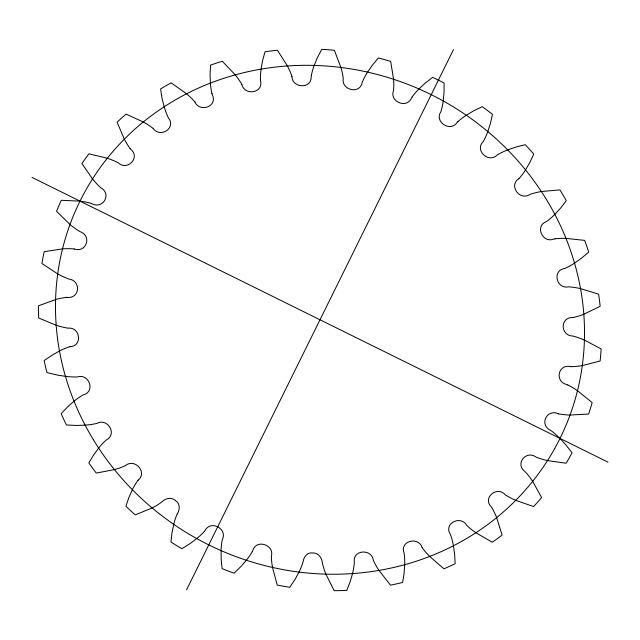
<?xml version="1.0" encoding="UTF-8"?>
<svg xmlns="http://www.w3.org/2000/svg" width="640" height="640" viewBox="0 0 640 640"><rect width="100%" height="100%" fill="white"/><g stroke="black" fill="none" stroke-linecap="round" stroke-linejoin="round"><path stroke-width="0.96" d="M404.736 564.448L404.088 573.52L402.632 582.464A285 267.296 26.4 0 1 390.48 585.16L378.816 570.216A73.304 68.752 26.4 0 1 373.352 560.352C371.96 548.48 352.416 549.544 354.328 562.096A28.984 27.184 26.4 0 1 354.264 563.232A73.304 68.752 26.4 0 1 352.576 573.344M261.024 69.368L262.632 60.456L265.024 51.752A285 267.296 26.4 0 1 277.464 50.256L287.552 66.192M352.608 573.352L350.064 582.016L346.752 590.4A285 267.296 26.4 0 1 334.152 590.664L325.744 573.92M177.28 513.88C179.936 509.816 180.296 503.512 175.64 500.72M186.528 589.92L453.472 49.64M138.072 480.232C147.792 472.44 134.904 457.896 125.608 465.504A28.984 27.184 26.4 0 1 124.568 466A73.304 68.752 26.4 0 1 114.664 469.536M518.832 178.704C508.264 185.464 519.744 201.168 529.744 194.496A28.984 27.184 26.4 0 1 530.84 194.104A73.304 68.752 26.4 0 1 541.112 191.568M574.352 263.296L581.792 257.992L588.704 252.08A285 267.296 26.4 0 0 584.656 240.384L565.72 238.36A73.304 68.752 26.4 0 0 555.016 238.824M152.376 507.856L135.264 514.888A285 267.296 26.4 0 1 125.92 506.256L128.808 497.712L132.448 489.472A73.304 68.752 26.4 0 1 138.032 480.208M564.632 268.512C551.928 270.336 556.424 289.312 568.4 286.848A28.984 27.184 26.4 0 1 569.584 286.912A73.304 68.752 26.4 0 1 580.272 288.536L598.6 294.144A285 267.296 26.4 0 1 600.152 306.264L583.6 314.352A73.304 68.752 26.4 0 1 572.896 317.56M69.96 346.672C82.808 346.2 80.36 326.856 68.12 328.16A28.984 27.184 26.4 0 1 66.944 327.984A73.304 68.752 26.4 0 1 56.424 325.336M114.672 469.568L96.264 473.064A285 267.296 26.4 0 1 88.824 462.888L93.472 455.168L98.808 447.88A73.304 68.752 26.4 0 1 106.272 439.992C117.648 434.44 107.664 417.624 97.056 423.328A28.984 27.184 26.4 0 1 95.92 423.608A73.304 68.752 26.4 0 1 85.376 425.12L76.552 425.448L66.424 424.968A285 267.296 26.4 0 1 61.192 413.664L67.408 407.08L74.216 401.056A73.304 68.752 26.4 0 1 83.264 394.848C95.696 391.8 89.232 373.32 77.624 376.912A28.984 27.184 26.4 0 1 76.448 376.968A73.304 68.752 26.4 0 1 65.696 376.384L56.896 374.992L46.968 372.56A285 267.296 26.4 0 1 44.152 360.592L51.696 355.416L59.688 350.896A73.304 68.752 26.4 0 1 69.944 346.64M572.888 317.528C559.76 317.144 560.248 335.632 572.768 336.032A28.984 27.184 26.4 0 1 573.928 336.32A73.304 68.752 26.4 0 1 584.168 339.968M541.104 191.536L559.88 189.88A285 267.296 26.4 0 1 566.256 200.672L560.792 207.864L554.696 214.552A73.304 68.752 26.4 0 1 546.392 221.632C534.416 225.968 542.704 243.688 553.856 239.024A28.984 27.184 26.4 0 1 555.024 238.856M66.864 297.36C79.864 299.08 81.472 280.688 68.936 279.064A28.984 27.184 26.4 0 1 67.8 278.656A73.304 68.752 26.4 0 1 57.944 274.056L41.928 263.504A285 267.296 26.4 0 1 44.2 251.672L62.768 248.864A73.304 68.752 26.4 0 1 74.144 248.928M570.784 366.632C558.072 363.616 554.352 381.672 566.792 384.544A28.984 27.184 26.4 0 1 567.88 385.048M312.76 552.96C307.688 552 303.808 556.664 303.208 561.296A28.984 27.184 26.4 0 1 302.904 562.384A73.304 68.752 26.4 0 1 299.12 571.864L295.128 579.264L289.784 587.264A285 267.296 26.4 0 1 277.256 585.08L272.44 567.216M313.32 553.008C318.816 552.904 322.072 558.376 322.44 563.288A73.304 68.752 26.4 0 0 325.776 573.904M74.144 248.968C86.416 253.232 92.224 235.736 80.016 231.632A28.984 27.184 26.4 0 1 78.984 231.024A73.304 68.752 26.4 0 1 70.192 224.648M558.416 413.816C546.696 408.4 538.864 425.064 550.712 430.4A28.984 27.184 26.4 0 1 551.68 431.104A73.304 68.752 26.4 0 1 559.8 438.272L565.832 444.808L572.04 452.8A285 267.296 26.4 0 1 566.152 463.248L547.272 460.536A73.304 68.752 26.4 0 1 536.272 457.192C526.064 449.608 514.472 464.072 525.184 471.736A28.984 27.184 26.4 0 1 525.992 472.608A73.304 68.752 26.4 0 1 532.528 481.128M91.48 203.472C102.512 209.976 112.272 194.352 100.928 187.808A28.984 27.184 26.4 0 1 100.032 187.016A73.304 68.752 26.4 0 1 92.664 179.136M56.416 325.36L38.688 318A285 267.296 26.4 0 1 38.416 305.848L55.824 299.464A73.304 68.752 26.4 0 1 66.864 297.328M107.536 158.328L88.944 153.8A285 267.296 26.4 0 0 81.96 163.568L92.64 179.152M584.184 339.936L601.136 348.952A285 267.296 26.4 0 1 600.128 361.008L582.048 365.632A73.304 68.752 26.4 0 1 570.784 366.672M515.472 500.272L533.584 506.56A285 267.296 26.4 0 0 541.6 497.576L532.56 481.112M32 177.4L608 462.152M577.272 390.544L592.16 402.568A285 267.296 26.4 0 1 588.64 414.056L569.776 415.032A73.304 68.752 26.4 0 1 558.408 413.856M175.2 500.376C171.384 496.824 165.496 498.344 162.12 501.712A28.984 27.184 26.4 0 1 161.216 502.408A73.304 68.752 26.4 0 1 152.36 507.832M153.136 128.44C160.104 138.512 176.584 128.032 168.44 117.944A28.984 27.184 26.4 0 1 167.92 116.896A73.304 68.752 26.4 0 1 164.24 107.008L162.112 98.64L160.568 88.952A285 267.296 26.4 0 1 171.144 82.824L186.744 93.96A73.304 68.752 26.4 0 1 194.952 101.944M70.176 224.672L56.552 211.32A285 267.296 26.4 0 1 61.272 200.288L80.248 201.168A73.304 68.752 26.4 0 1 91.488 203.44M429.48 556.256L443.912 568.8A285 267.296 26.4 0 0 455.128 563.76L454.664 554.632L453.392 545.528A73.304 68.752 26.4 0 0 450.752 535.384A28.984 27.184 26.4 0 0 450.312 534.296C443.28 523.424 460.8 514.784 466.728 525.408A73.304 68.752 26.4 0 0 475.68 532.6L492.28 542.232A285 267.296 26.4 0 0 502.096 535.08L496.592 517.368A73.304 68.752 26.4 0 0 491.904 507.832A28.984 27.184 26.4 0 0 491.256 506.848C482.096 497.648 497.32 485.424 505.296 494.864A73.304 68.752 26.4 0 0 515.48 500.248M194.92 101.968C199.768 113.04 218.104 106.288 212.272 94.768A28.984 27.184 26.4 0 1 211.976 93.648M422.152 547.536C418.4 536.112 399.48 540.952 404.04 552.968A28.984 27.184 26.4 0 1 404.216 554.104A73.304 68.752 26.4 0 1 404.704 564.448M241.832 84.416C244.456 96.088 263.752 93.152 260.512 80.8A28.984 27.184 26.4 0 1 260.456 79.656M124.424 139.392L117.112 122.216A285 267.296 26.4 0 1 126.072 114.104L143.528 122.096A73.304 68.752 26.4 0 1 153.16 128.408M291.944 76.496C292.264 88.408 311.728 89.216 311.192 76.616A28.984 27.184 26.4 0 1 311.376 75.496M272.472 567.208A73.304 68.752 26.4 0 1 271.36 556.272C274.648 544.728 256.104 538.744 252.776 550.608A28.984 27.184 26.4 0 1 252.248 551.608M252.272 551.624A73.304 68.752 26.4 0 1 246.512 560.064L241.008 566.464L234.04 573.184A285 267.296 26.4 0 1 222.104 568.632L221.192 559.504L221.08 550.384A73.304 68.752 26.4 0 1 222.304 539.568C227.92 528.824 210.728 519.688 205.096 530.472A28.984 27.184 26.4 0 1 204.36 531.336M204.384 531.36A73.304 68.752 26.4 0 1 196.92 538.424L190.128 543.56L181.824 548.72A285 267.296 26.4 0 1 170.96 541.992L171.968 532.976L173.776 524.104A73.304 68.752 26.4 0 1 177.248 513.864M107.528 158.352A73.304 68.752 26.4 0 1 118.192 162.704C127.072 171.48 140.864 157.568 130.816 149.392A28.984 27.184 26.4 0 1 130.088 148.448M130.064 148.464A73.304 68.752 26.4 0 1 124.448 139.384M211.952 93.656A73.304 68.752 26.4 0 1 210.4 83.352L210.056 74.832L210.56 65.136A285 267.296 26.4 0 1 222.304 61.248L235.416 75.064A73.304 68.752 26.4 0 1 241.864 84.392M260.424 79.656A73.304 68.752 26.4 0 1 261.056 69.376M287.52 66.2A73.304 68.752 26.4 0 1 291.976 76.488M311.344 75.488A73.304 68.752 26.4 0 1 314.12 65.648L317.288 57.856L321.744 49.336A285 267.296 26.4 0 1 334.368 50.304L341.016 67.696A73.304 68.752 26.4 0 1 343.24 78.536C341.128 90.304 360.152 94.624 362.224 82.384A28.984 27.184 26.4 0 1 362.64 81.336A73.304 68.752 26.4 0 1 367.424 72.32L372.2 65.384L378.384 57.992A285 267.296 26.4 0 1 390.68 61.376L393.616 79.528A73.304 68.752 26.4 0 1 393.552 90.464C389.08 101.664 407.024 109.256 411.536 97.872A28.984 27.184 26.4 0 1 412.168 96.944M412.144 96.92A73.304 68.752 26.4 0 1 418.792 89.128L424.968 83.336L432.64 77.36A285 267.296 26.4 0 1 444.104 83.032L444.056 92.152L443.208 101.192A73.304 68.752 26.4 0 1 440.848 111.776C434.096 121.944 450.432 132.552 457.096 122.448A28.984 27.184 26.4 0 1 457.92 121.664M457.896 121.648A73.304 68.752 26.4 0 1 466.112 115.384L473.44 110.96L482.288 106.664A285 267.296 26.4 0 1 492.448 114.376L490.488 123.208L487.752 131.8A73.304 68.752 26.4 0 1 483.2 141.608C474.344 150.264 488.552 163.616 497.048 155.104A28.984 27.184 26.4 0 1 498.024 154.504A73.304 68.752 26.4 0 1 507.448 150L515.632 147.136L525.288 144.688A285 267.296 26.4 0 1 533.728 154.128L529.936 162.312L525.424 170.112A73.304 68.752 26.4 0 1 518.864 178.728M574.336 263.264A73.304 68.752 26.4 0 1 564.656 268.552M567.888 385.024A73.304 68.752 26.4 0 1 577.248 390.568M429.504 556.24A73.304 68.752 26.4 0 1 422.112 547.552M93.368 439.704A267.728 251.096 26.4 0 0 551.456 454.184A267.728 251.096 26.4 0 0 315.184 65.448A267.728 251.096 26.4 0 0 93.368 439.704"/></g></svg>
